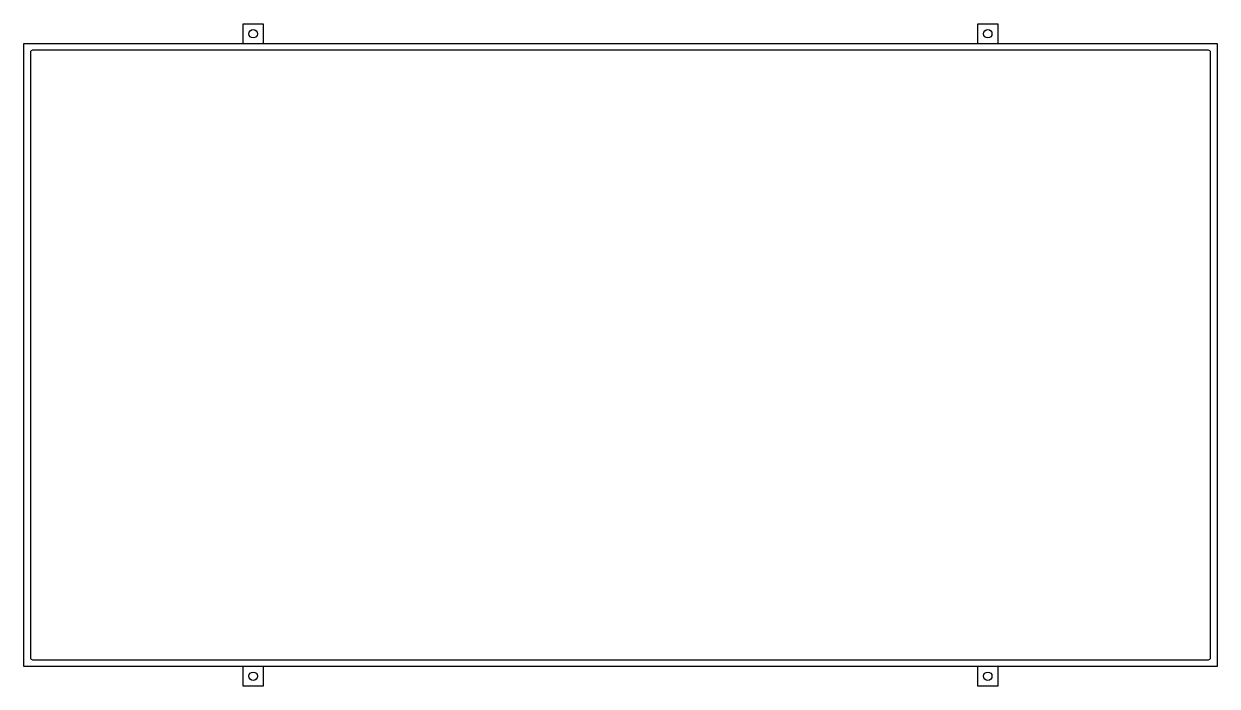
# Model space of a CAD drawing. Header units: inches. Extents: x -22.9 to -1.5, y -0.4 to 11.5.
import ezdxf

# ---------------------------------------------------------------- set-up
doc = ezdxf.new("R2010")
doc.units = ezdxf.units.IN
doc.layers.get('0').update_dxf_attribs({"linetype": 'CONTINUOUS'})

msp = doc.modelspace()

# ---------------------------------------------------------------- linework, layer by layer
for p, q in [((-18.921, 11.529), (-18.567, 11.529)), ((-18.921, 11.174), (-18.921, 11.529)), ((-18.567, 11.529), (-18.567, 11.174)), ((-5.743, 11.174), (-5.743, 11.529)), ((-5.743, 11.529), (-5.388, 11.529)), ((-5.388, 11.529), (-5.388, 11.174)), ((-18.921, -0.354), (-18.921, 0)), ((-18.567, 0), (-18.567, -0.354)), ((-5.743, -0.354), (-5.743, 0)), ((-5.388, 0), (-5.388, -0.354)), ((-18.567, -0.354), (-18.921, -0.354)), ((-5.388, -0.354), (-5.743, -0.354))]:
    msp.add_line(p, q)
msp.add_lwpolyline([(-22.858, 11.174), (-1.451, 11.174), (-1.451, 0), (-22.858, 0)], close=True)
msp.add_lwpolyline([(-1.609, 0.118, 0.414214), (-1.569, 0.157), (-1.569, 11.017, 0.414214), (-1.609, 11.056), (-22.701, 11.056, 0.414214), (-22.74, 11.017), (-22.74, 0.157, 0.414214), (-22.701, 0.118)], format="xyb", close=True)
for centre in [(-18.744, 11.351), (-5.566, 11.351), (-18.744, -0.177), (-5.566, -0.177)]:
    msp.add_circle(centre, 0.0758)

doc.saveas('drawing.dxf')
